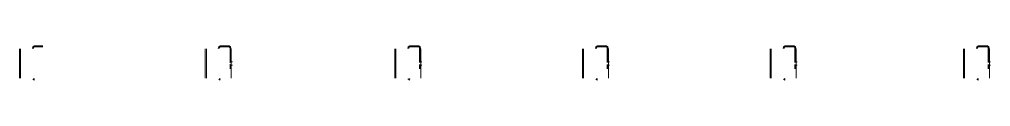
# Model space of a CAD drawing. Header units: millimetres. Extents: x -57519 to 497916, y -349472 to 446842.
# Drawn here: x 411384 to 415675, y -287542 to -287390 of the extents above; entities that cross this region are included whole.
import ezdxf

# ---------------------------------------------------------------- set-up
doc = ezdxf.new("R2010")
doc.units = ezdxf.units.MM
doc.layers.add('P-SANR-FIXT', color=6, linetype='Continuous', lineweight=5)

# ---------------------------------------------------------------- blocks, each defined once
blk = doc.blocks.new('FP_595-G_F SINGLE OCCUPANCY DIAGRAM')
at = {"layer": 'P-SANR-FIXT', "color": 191}
blk.add_line((-12.7, -6.1), (-65, -6.1), dxfattribs=at)
blk = doc.blocks.new('FP_596-G_F SINGLE OCCUPANCY DIAGRAM')
at = {"layer": 'P-SANR-FIXT', "color": 191}
blk.add_line((-65, -120.1), (65, -120.1), dxfattribs=at)
blk = doc.blocks.new('FP_597-G_F SINGLE OCCUPANCY DIAGRAM')
at = {"layer": 'P-SANR-FIXT', "color": 191}
for p, q in [((65, -5), (-65, -5)), ((-65, -115), (65, -115))]:
    blk.add_line(p, q, dxfattribs=at)
blk = doc.blocks.new('FP_598-G_F SINGLE OCCUPANCY DIAGRAM')
at = {"layer": 'P-SANR-FIXT', "color": 191}
for p, q in [((-7, 0), (-7, -2)), ((7, -2), (7, 0))]:
    blk.add_line(p, q, dxfattribs=at)
blk = doc.blocks.new('FP_599-G_F SINGLE OCCUPANCY DIAGRAM')
at = {"layer": 'P-SANR-FIXT', "color": 191}
for p, q in [((-5, -5), (-5, -6.1)), ((-5, -10.1), (-5, -11)), ((5, -6.1), (5, -5)), ((5, -11), (5, -10.1))]:
    blk.add_line(p, q, dxfattribs=at)
blk = doc.blocks.new('FP_600-G_F SINGLE OCCUPANCY DIAGRAM')
at = {"layer": 'P-SANR-FIXT', "color": 191}
for p, q in [((-5, -6.1), (-66.1, -6.1)), ((23.2, -6.1), (5, -6.1))]:
    blk.add_line(p, q, dxfattribs=at)
blk = doc.blocks.new('FP_601-G_F SINGLE OCCUPANCY DIAGRAM')
at = {"layer": 'P-SANR-FIXT', "color": 191}
for p, q in [((-66.1, -10.1), (-5, -10.1)), ((5, -10.1), (23.2, -10.1))]:
    blk.add_line(p, q, dxfattribs=at)
blk = doc.blocks.new('FP_602-G_F SINGLE OCCUPANCY DIAGRAM')
at = {"layer": 'P-SANR-FIXT', "color": 191, "flags": 128}
blk.add_lwpolyline([(-78.1, -14.1), (-73.2, -7.6), (-66.1, -6.1)], dxfattribs=at)
blk = doc.blocks.new('FP_603-G_F SINGLE OCCUPANCY DIAGRAM')
at = {"layer": 'P-SANR-FIXT', "color": 191, "flags": 128}
blk.add_lwpolyline([(-74.1, -14.1), (-70.8, -10.9), (-66.1, -10.1)], dxfattribs=at)
blk = doc.blocks.new('FP_604-G_F SINGLE OCCUPANCY DIAGRAM')
at = {"layer": 'P-SANR-FIXT', "color": 191}
for p, q in [((-78.1, -14.1), (-78.1, -54)), ((-74.1, -54), (-74.1, -14.1))]:
    blk.add_line(p, q, dxfattribs=at)
blk = doc.blocks.new('FP_605-G_F SINGLE OCCUPANCY DIAGRAM')
at = {"layer": 'P-SANR-FIXT', "color": 191, "flags": 128}
blk.add_lwpolyline([(-74.1, -54), (-70.8, -57.2), (-66.1, -58)], dxfattribs=at)
blk = doc.blocks.new('FP_606-G_F SINGLE OCCUPANCY DIAGRAM')
at = {"layer": 'P-SANR-FIXT', "color": 191, "flags": 128}
blk.add_lwpolyline([(-78.1, -54), (-73.2, -60.5), (-66.1, -62)], dxfattribs=at)
blk = doc.blocks.new('FP_607-G_F SINGLE OCCUPANCY DIAGRAM')
at = {"layer": 'P-SANR-FIXT', "color": 191}
blk.add_line((69.8, -54), (66.4, -57.2), dxfattribs=at)
blk = doc.blocks.new('FP_608-G_F SINGLE OCCUPANCY DIAGRAM')
at = {"layer": 'P-SANR-FIXT', "color": 191}
blk.add_line((73.8, -54), (68.8, -60.5), dxfattribs=at)
blk = doc.blocks.new('DLN_Toilet Paper Roll - DLN_Toilet Paper Roll-2430284-G_F SINGLE OCCUPANCY DIAGRAM')
at = {"layer": 'P-SANR-FIXT', "color": 191}
for name in ['FP_598-G_F SINGLE OCCUPANCY DIAGRAM', 'FP_602-G_F SINGLE OCCUPANCY DIAGRAM', 'FP_604-G_F SINGLE OCCUPANCY DIAGRAM', 'FP_603-G_F SINGLE OCCUPANCY DIAGRAM', 'FP_600-G_F SINGLE OCCUPANCY DIAGRAM', 'FP_601-G_F SINGLE OCCUPANCY DIAGRAM', 'FP_597-G_F SINGLE OCCUPANCY DIAGRAM', 'FP_595-G_F SINGLE OCCUPANCY DIAGRAM', 'FP_599-G_F SINGLE OCCUPANCY DIAGRAM', 'FP_606-G_F SINGLE OCCUPANCY DIAGRAM', 'FP_605-G_F SINGLE OCCUPANCY DIAGRAM', 'FP_607-G_F SINGLE OCCUPANCY DIAGRAM', 'FP_608-G_F SINGLE OCCUPANCY DIAGRAM', 'FP_596-G_F SINGLE OCCUPANCY DIAGRAM']:
    blk.add_blockref(name, (329410.6, 0), dxfattribs=at)
blk = doc.blocks.new('FP_854-G_F SINGLE OCCUPANCY DIAGRAM')
at = {"layer": 'P-SANR-FIXT', "color": 191}
blk.add_line((-12.7, -6.1), (-65, -6.1), dxfattribs=at)
blk = doc.blocks.new('FP_855-G_F SINGLE OCCUPANCY DIAGRAM')
at = {"layer": 'P-SANR-FIXT', "color": 191}
blk.add_line((-65, -120.1), (65, -120.1), dxfattribs=at)
blk = doc.blocks.new('FP_856-G_F SINGLE OCCUPANCY DIAGRAM')
at = {"layer": 'P-SANR-FIXT', "color": 191}
for p, q in [((65, -5), (-65, -5)), ((-65, -115), (65, -115))]:
    blk.add_line(p, q, dxfattribs=at)
blk = doc.blocks.new('FP_857-G_F SINGLE OCCUPANCY DIAGRAM')
at = {"layer": 'P-SANR-FIXT', "color": 191}
for p, q in [((-7, 0), (-7, -2)), ((7, -2), (7, 0))]:
    blk.add_line(p, q, dxfattribs=at)
blk = doc.blocks.new('FP_858-G_F SINGLE OCCUPANCY DIAGRAM')
at = {"layer": 'P-SANR-FIXT', "color": 191}
for p, q in [((-5, -5), (-5, -6.1)), ((-5, -10.1), (-5, -11)), ((5, -6.1), (5, -5)), ((5, -11), (5, -10.1))]:
    blk.add_line(p, q, dxfattribs=at)
blk = doc.blocks.new('FP_859-G_F SINGLE OCCUPANCY DIAGRAM')
at = {"layer": 'P-SANR-FIXT', "color": 191}
for p, q in [((-5, -6.1), (-66.1, -6.1)), ((23.2, -6.1), (5, -6.1))]:
    blk.add_line(p, q, dxfattribs=at)
blk = doc.blocks.new('FP_860-G_F SINGLE OCCUPANCY DIAGRAM')
at = {"layer": 'P-SANR-FIXT', "color": 191}
for p, q in [((-66.1, -10.1), (-5, -10.1)), ((5, -10.1), (23.2, -10.1))]:
    blk.add_line(p, q, dxfattribs=at)
blk = doc.blocks.new('FP_861-G_F SINGLE OCCUPANCY DIAGRAM')
at = {"layer": 'P-SANR-FIXT', "color": 191, "flags": 128}
blk.add_lwpolyline([(-78.1, -14.1), (-73.2, -7.6), (-66.1, -6.1)], dxfattribs=at)
blk = doc.blocks.new('FP_862-G_F SINGLE OCCUPANCY DIAGRAM')
at = {"layer": 'P-SANR-FIXT', "color": 191, "flags": 128}
blk.add_lwpolyline([(-74.1, -14.1), (-70.8, -10.9), (-66.1, -10.1)], dxfattribs=at)
blk = doc.blocks.new('FP_863-G_F SINGLE OCCUPANCY DIAGRAM')
at = {"layer": 'P-SANR-FIXT', "color": 191}
for p, q in [((-78.1, -14.1), (-78.1, -54)), ((-74.1, -54), (-74.1, -14.1))]:
    blk.add_line(p, q, dxfattribs=at)
blk = doc.blocks.new('FP_864-G_F SINGLE OCCUPANCY DIAGRAM')
at = {"layer": 'P-SANR-FIXT', "color": 191, "flags": 128}
blk.add_lwpolyline([(-74.1, -54), (-70.8, -57.2), (-66.1, -58)], dxfattribs=at)
blk = doc.blocks.new('FP_865-G_F SINGLE OCCUPANCY DIAGRAM')
at = {"layer": 'P-SANR-FIXT', "color": 191, "flags": 128}
blk.add_lwpolyline([(-78.1, -54), (-73.2, -60.5), (-66.1, -62)], dxfattribs=at)
blk = doc.blocks.new('FP_866-G_F SINGLE OCCUPANCY DIAGRAM')
at = {"layer": 'P-SANR-FIXT', "color": 191}
blk.add_line((69.8, -54), (66.4, -57.2), dxfattribs=at)
blk = doc.blocks.new('FP_867-G_F SINGLE OCCUPANCY DIAGRAM')
at = {"layer": 'P-SANR-FIXT', "color": 191, "flags": 128}
blk.add_lwpolyline([(73.8, -54), (68.8, -60.5), (67.4, -60.8)], dxfattribs=at)
blk = doc.blocks.new('DLN_Toilet Paper Roll - DLN_Toilet Paper Roll-V853-G_F SINGLE OCCUPANCY DIAGRAM')
at = {"layer": 'P-SANR-FIXT', "color": 191}
for name in ['FP_857-G_F SINGLE OCCUPANCY DIAGRAM', 'FP_861-G_F SINGLE OCCUPANCY DIAGRAM', 'FP_863-G_F SINGLE OCCUPANCY DIAGRAM', 'FP_862-G_F SINGLE OCCUPANCY DIAGRAM', 'FP_859-G_F SINGLE OCCUPANCY DIAGRAM', 'FP_860-G_F SINGLE OCCUPANCY DIAGRAM', 'FP_856-G_F SINGLE OCCUPANCY DIAGRAM', 'FP_854-G_F SINGLE OCCUPANCY DIAGRAM', 'FP_858-G_F SINGLE OCCUPANCY DIAGRAM', 'FP_865-G_F SINGLE OCCUPANCY DIAGRAM', 'FP_864-G_F SINGLE OCCUPANCY DIAGRAM', 'FP_866-G_F SINGLE OCCUPANCY DIAGRAM', 'FP_867-G_F SINGLE OCCUPANCY DIAGRAM', 'FP_855-G_F SINGLE OCCUPANCY DIAGRAM']:
    blk.add_blockref(name, (329410.6, 0), dxfattribs=at)
blk = doc.blocks.new('FP_610-G_F SINGLE OCCUPANCY DIAGRAM')
at = {"layer": 'P-SANR-FIXT', "color": 191}
blk.add_line((-12.7, -6.1), (-65, -6.1), dxfattribs=at)
blk = doc.blocks.new('FP_611-G_F SINGLE OCCUPANCY DIAGRAM')
at = {"layer": 'P-SANR-FIXT', "color": 191}
blk.add_line((-65, -120.1), (65, -120.1), dxfattribs=at)
blk = doc.blocks.new('FP_612-G_F SINGLE OCCUPANCY DIAGRAM')
at = {"layer": 'P-SANR-FIXT', "color": 191}
for p, q in [((65, -5), (-65, -5)), ((-65, -115), (65, -115))]:
    blk.add_line(p, q, dxfattribs=at)
blk = doc.blocks.new('FP_613-G_F SINGLE OCCUPANCY DIAGRAM')
at = {"layer": 'P-SANR-FIXT', "color": 191}
for p, q in [((-7, 0), (-7, -2)), ((7, -2), (7, 0))]:
    blk.add_line(p, q, dxfattribs=at)
blk = doc.blocks.new('FP_614-G_F SINGLE OCCUPANCY DIAGRAM')
at = {"layer": 'P-SANR-FIXT', "color": 191}
for p, q in [((-5, -5), (-5, -6.1)), ((-5, -10.1), (-5, -11)), ((5, -6.1), (5, -5)), ((5, -11), (5, -10.1))]:
    blk.add_line(p, q, dxfattribs=at)
blk = doc.blocks.new('FP_615-G_F SINGLE OCCUPANCY DIAGRAM')
at = {"layer": 'P-SANR-FIXT', "color": 191}
for p, q in [((-5, -6.1), (-66.1, -6.1)), ((23.2, -6.1), (5, -6.1))]:
    blk.add_line(p, q, dxfattribs=at)
blk = doc.blocks.new('FP_616-G_F SINGLE OCCUPANCY DIAGRAM')
at = {"layer": 'P-SANR-FIXT', "color": 191}
for p, q in [((-66.1, -10.1), (-5, -10.1)), ((5, -10.1), (23.2, -10.1))]:
    blk.add_line(p, q, dxfattribs=at)
blk = doc.blocks.new('FP_617-G_F SINGLE OCCUPANCY DIAGRAM')
at = {"layer": 'P-SANR-FIXT', "color": 191, "flags": 128}
blk.add_lwpolyline([(-78.1, -14.1), (-73.2, -7.6), (-66.1, -6.1)], dxfattribs=at)
blk = doc.blocks.new('FP_618-G_F SINGLE OCCUPANCY DIAGRAM')
at = {"layer": 'P-SANR-FIXT', "color": 191, "flags": 128}
blk.add_lwpolyline([(-74.1, -14.1), (-70.8, -10.9), (-66.1, -10.1)], dxfattribs=at)
blk = doc.blocks.new('FP_619-G_F SINGLE OCCUPANCY DIAGRAM')
at = {"layer": 'P-SANR-FIXT', "color": 191}
for p, q in [((-78.1, -14.1), (-78.1, -54)), ((-74.1, -54), (-74.1, -14.1))]:
    blk.add_line(p, q, dxfattribs=at)
blk = doc.blocks.new('FP_620-G_F SINGLE OCCUPANCY DIAGRAM')
at = {"layer": 'P-SANR-FIXT', "color": 191, "flags": 128}
blk.add_lwpolyline([(-74.1, -54), (-70.8, -57.2), (-66.1, -58)], dxfattribs=at)
blk = doc.blocks.new('FP_621-G_F SINGLE OCCUPANCY DIAGRAM')
at = {"layer": 'P-SANR-FIXT', "color": 191, "flags": 128}
blk.add_lwpolyline([(-78.1, -54), (-73.2, -60.5), (-66.1, -62)], dxfattribs=at)
blk = doc.blocks.new('FP_622-G_F SINGLE OCCUPANCY DIAGRAM')
at = {"layer": 'P-SANR-FIXT', "color": 191}
blk.add_line((69.8, -54), (66.4, -57.2), dxfattribs=at)
blk = doc.blocks.new('FP_623-G_F SINGLE OCCUPANCY DIAGRAM')
at = {"layer": 'P-SANR-FIXT', "color": 191}
blk.add_line((73.8, -54), (68.8, -60.5), dxfattribs=at)
blk = doc.blocks.new('DLN_Toilet Paper Roll - DLN_Toilet Paper Roll-V609-G_F SINGLE OCCUPANCY DIAGRAM')
at = {"layer": 'P-SANR-FIXT', "color": 191}
for name in ['FP_613-G_F SINGLE OCCUPANCY DIAGRAM', 'FP_617-G_F SINGLE OCCUPANCY DIAGRAM', 'FP_619-G_F SINGLE OCCUPANCY DIAGRAM', 'FP_618-G_F SINGLE OCCUPANCY DIAGRAM', 'FP_615-G_F SINGLE OCCUPANCY DIAGRAM', 'FP_616-G_F SINGLE OCCUPANCY DIAGRAM', 'FP_612-G_F SINGLE OCCUPANCY DIAGRAM', 'FP_610-G_F SINGLE OCCUPANCY DIAGRAM', 'FP_614-G_F SINGLE OCCUPANCY DIAGRAM', 'FP_621-G_F SINGLE OCCUPANCY DIAGRAM', 'FP_620-G_F SINGLE OCCUPANCY DIAGRAM', 'FP_622-G_F SINGLE OCCUPANCY DIAGRAM', 'FP_623-G_F SINGLE OCCUPANCY DIAGRAM', 'FP_611-G_F SINGLE OCCUPANCY DIAGRAM']:
    blk.add_blockref(name, (329410.6, 0), dxfattribs=at)
blk = doc.blocks.new('FP_869-G_F SINGLE OCCUPANCY DIAGRAM')
at = {"layer": 'P-SANR-FIXT', "color": 191}
blk.add_line((-65, -120.1), (65, -120.1), dxfattribs=at)
blk = doc.blocks.new('FP_870-G_F SINGLE OCCUPANCY DIAGRAM')
at = {"layer": 'P-SANR-FIXT', "color": 191}
blk.add_line((-65, -115), (65, -115), dxfattribs=at)
blk = doc.blocks.new('FP_871-G_F SINGLE OCCUPANCY DIAGRAM')
at = {"layer": 'P-SANR-FIXT', "color": 191}
for p, q in [((-78.1, -16.7), (-78.1, -54)), ((-74.1, -54), (-74.1, -16.7))]:
    blk.add_line(p, q, dxfattribs=at)
blk = doc.blocks.new('FP_872-G_F SINGLE OCCUPANCY DIAGRAM')
at = {"layer": 'P-SANR-FIXT', "color": 191, "flags": 128}
blk.add_lwpolyline([(-74.1, -54), (-70.8, -57.2), (-66.1, -58)], dxfattribs=at)
blk = doc.blocks.new('FP_873-G_F SINGLE OCCUPANCY DIAGRAM')
at = {"layer": 'P-SANR-FIXT', "color": 191, "flags": 128}
blk.add_lwpolyline([(-78.1, -54), (-73.2, -60.5), (-66.1, -62)], dxfattribs=at)
blk = doc.blocks.new('FP_874-G_F SINGLE OCCUPANCY DIAGRAM')
at = {"layer": 'P-SANR-FIXT', "color": 191}
blk.add_line((69.8, -54), (66.4, -57.2), dxfattribs=at)
blk = doc.blocks.new('FP_875-G_F SINGLE OCCUPANCY DIAGRAM')
at = {"layer": 'P-SANR-FIXT', "color": 191}
blk.add_line((73.8, -54), (68.8, -60.5), dxfattribs=at)
blk = doc.blocks.new('DLN_Toilet Paper Roll - DLN_Toilet Paper Roll-V868-G_F SINGLE OCCUPANCY DIAGRAM')
at = {"layer": 'P-SANR-FIXT', "color": 191}
for name in ['FP_871-G_F SINGLE OCCUPANCY DIAGRAM', 'FP_873-G_F SINGLE OCCUPANCY DIAGRAM', 'FP_872-G_F SINGLE OCCUPANCY DIAGRAM', 'FP_874-G_F SINGLE OCCUPANCY DIAGRAM', 'FP_875-G_F SINGLE OCCUPANCY DIAGRAM', 'FP_870-G_F SINGLE OCCUPANCY DIAGRAM', 'FP_869-G_F SINGLE OCCUPANCY DIAGRAM']:
    blk.add_blockref(name, (329410.6, 0), dxfattribs=at)

msp = doc.modelspace()

# ---------------------------------------------------------------- block references
at = {"layer": 'P-SANR-FIXT', "color": 191, "rotation": 269.9999999999998}
for name, p in [('DLN_Toilet Paper Roll - DLN_Toilet Paper Roll-V868-G_F SINGLE OCCUPANCY DIAGRAM', (411504, 41942.5)), ('DLN_Toilet Paper Roll - DLN_Toilet Paper Roll-V609-G_F SINGLE OCCUPANCY DIAGRAM', (412324.8, 41942.5)), ('DLN_Toilet Paper Roll - DLN_Toilet Paper Roll-V853-G_F SINGLE OCCUPANCY DIAGRAM', (413162.3, 41942.5)), ('DLN_Toilet Paper Roll - DLN_Toilet Paper Roll-2430284-G_F SINGLE OCCUPANCY DIAGRAM', (413991.5, 41942.5)), ('DLN_Toilet Paper Roll - DLN_Toilet Paper Roll-2430284-G_F SINGLE OCCUPANCY DIAGRAM', (414820.7, 41942.5)), ('DLN_Toilet Paper Roll - DLN_Toilet Paper Roll-2430284-G_F SINGLE OCCUPANCY DIAGRAM', (415674.8, 41942.5))]:
    msp.add_blockref(name, p, dxfattribs=at)

doc.saveas('drawing.dxf')
